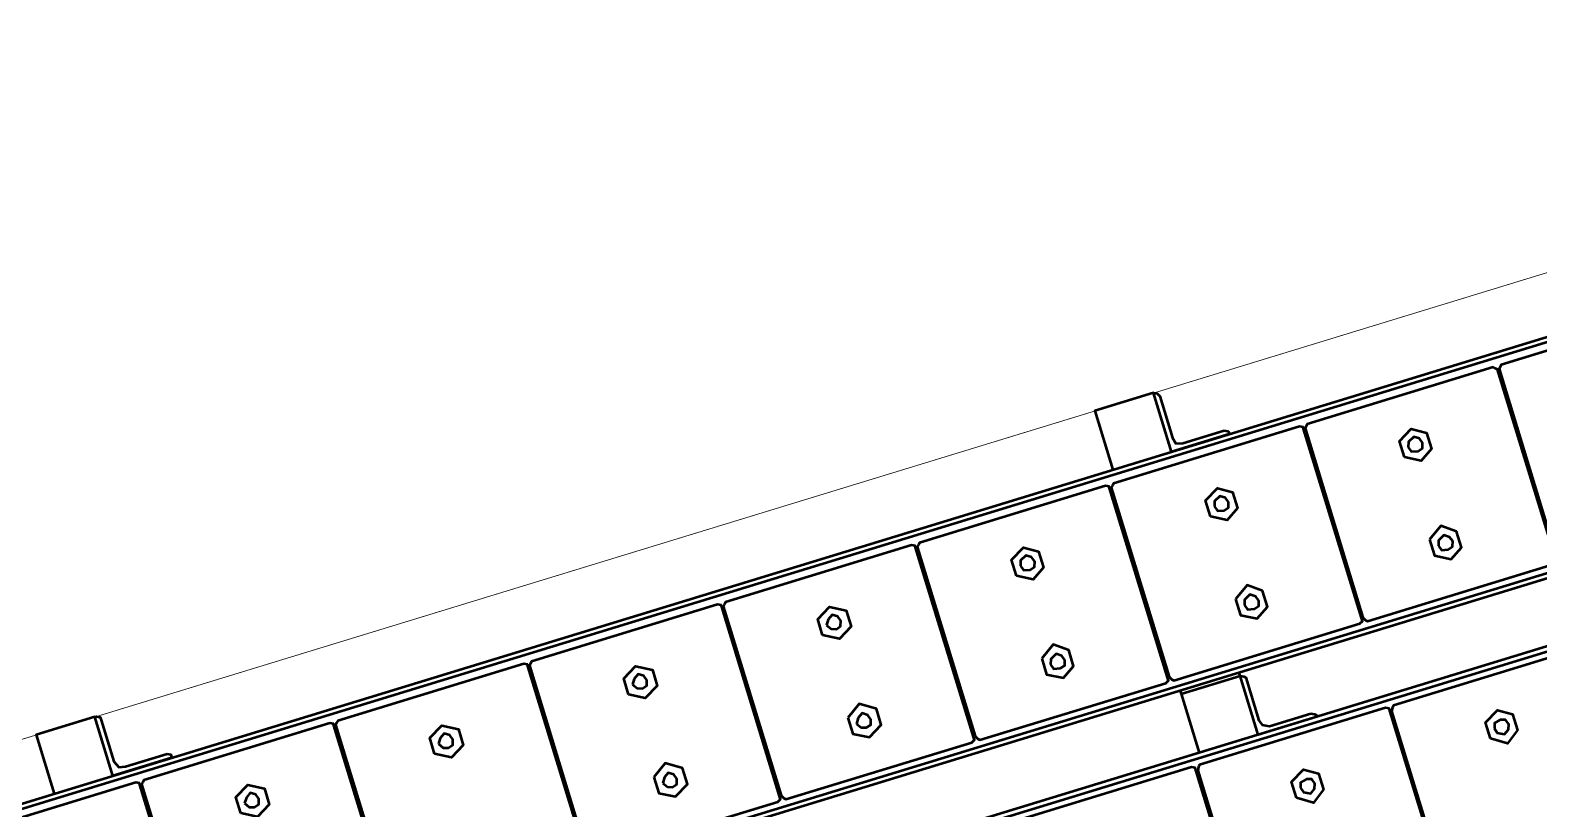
# Model space of a CAD drawing. Header units: inches. Extents: x 543393 to 2689207, y 1841861 to 9121372.
# Drawn here: x 547519.386 to 547520.614, y 1841969.817 to 1841970.451 of the extents above; entities that cross this region are included whole.
import ezdxf

# ---------------------------------------------------------------- set-up
doc = ezdxf.new("R2010")
doc.units = ezdxf.units.IN
doc.header["$MEASUREMENT"] = 0
doc.layers.add('Kich thuoc', color=8, linetype='Continuous', lineweight=18)

# ---------------------------------------------------------------- blocks, each defined once
blk = doc.blocks.new('Dan AC 220')
for points in [[(28.8, 958.9), (3788, 958.9), (3788, 3.9), (28.8, 3.9)], [(28.8, 3.9), (3788.8, 3.9), (3788.8, 958.9), (28.8, 958.9)]]:
    blk.add_lwpolyline(points, close=True)
at = {"lineweight": 50}
for points in [[(928.4, 469.3), (927, 470.6), (925.7, 472), (767.4, 472), (766, 470.6), (764.7, 469.3), (764.7, 308.3), (766, 305.6), (767.4, 304.2), (925.7, 304.2), (927, 305.6), (928.4, 308.3)], [(1093.4, 469.3), (1092, 470.6), (1090.7, 472), (932.4, 472), (929.7, 470.6), (929.7, 469.3), (929.7, 308.3), (929.7, 305.6), (932.4, 304.2), (1090.7, 304.2), (1092, 305.6), (1093.4, 308.3)], [(1258.4, 469.3), (1257.1, 470.6), (1255.7, 472), (1097.5, 472), (1094.8, 470.6), (1094.8, 469.3), (1094.8, 308.3), (1094.8, 305.6), (1097.5, 304.2), (1255.7, 304.2), (1257.1, 305.6), (1258.4, 308.3)], [(858, 352.9), (858, 339.4), (845.9, 332.6), (835, 339.4), (835, 352.9), (845.9, 361)], [(1023.1, 352.9), (1023.1, 339.4), (1010.9, 332.6), (1000.1, 339.4), (1000.1, 352.9), (1010.9, 361)], [(852.6, 346.2), (851.3, 350.2), (845.9, 352.9), (841.8, 350.2), (840.4, 346.2), (841.8, 342.1), (845.9, 340.8), (851.3, 342.1)], [(1017.6, 346.2), (1016.3, 350.2), (1010.9, 352.9), (1006.8, 350.2), (1005.5, 346.2), (1006.8, 342.1), (1010.9, 340.8), (1016.3, 342.1)], [(991.9, 290.7), (989.2, 292.1), (987.9, 293.4), (987.9, 294.8), (1037.9, 294.8), (1037.9, 244.7), (1035.2, 246.1), (1033.9, 247.4), (1033.9, 283.9), (1032.5, 288), (1027.1, 290.7)], [(763.3, 228.5), (762, 231.2), (760.6, 232.5), (602.4, 232.5), (601, 231.2), (599.7, 228.5), (599.7, 67.5), (601, 66.2), (602.4, 64.8), (760.6, 64.8), (762, 66.2), (763.3, 67.5)], [(928.4, 228.5), (927, 231.2), (925.7, 232.5), (767.4, 232.5), (766, 231.2), (764.7, 228.5), (764.7, 67.5), (766, 66.2), (767.4, 64.8), (925.7, 64.8), (927, 66.2), (928.4, 67.5)], [(1093.4, 228.5), (1092, 231.2), (1090.7, 232.5), (932.4, 232.5), (929.7, 231.2), (929.7, 228.5), (929.7, 67.5), (929.7, 66.2), (932.4, 64.8), (1090.7, 64.8), (1092, 66.2), (1093.4, 67.5)], [(1258.4, 228.5), (1257.1, 231.2), (1255.7, 232.5), (1097.5, 232.5), (1094.8, 231.2), (1094.8, 228.5), (1094.8, 67.5), (1094.8, 66.2), (1097.5, 64.8), (1255.7, 64.8), (1257.1, 66.2), (1258.4, 67.5)], [(1423.5, 228.5), (1422.1, 231.2), (1420.8, 232.5), (1262.5, 232.5), (1259.8, 231.2), (1259.8, 228.5), (1259.8, 67.5), (1259.8, 66.2), (1262.5, 64.8), (1420.8, 64.8), (1422.1, 66.2), (1423.5, 67.5)], [(1588.5, 228.5), (1587.1, 231.2), (1585.8, 232.5), (1427.5, 232.5), (1424.8, 231.2), (1424.8, 228.5), (1424.8, 67.5), (1424.8, 66.2), (1427.5, 64.8), (1585.8, 64.8), (1587.1, 66.2), (1588.5, 67.5)], [(1753.5, 228.5), (1752.2, 231.2), (1750.8, 232.5), (1592.5, 232.5), (1589.8, 231.2), (1589.8, 228.5), (1589.8, 67.5), (1589.8, 66.2), (1592.5, 64.8), (1750.8, 64.8), (1752.2, 66.2), (1753.5, 67.5)], [(1918.5, 228.5), (1917.2, 231.2), (1915.8, 232.5), (1757.6, 232.5), (1754.9, 231.2), (1754.9, 228.5), (1754.9, 67.5), (1754.9, 66.2), (1757.6, 64.8), (1915.8, 64.8), (1917.2, 66.2), (1918.5, 67.5)], [(2083.6, 228.5), (2082.2, 231.2), (2080.9, 232.5), (1922.6, 232.5), (1919.9, 231.2), (1919.9, 228.5), (1919.9, 67.5), (1919.9, 66.2), (1922.6, 64.8), (2080.9, 64.8), (2082.2, 66.2), (2083.6, 67.5)], [(928.4, 209.5), (929.7, 209.5)], [(1093.4, 209.5), (1094.8, 209.5)], [(1258.4, 209.5), (1259.8, 209.5)], [(1423.5, 209.5), (1424.8, 209.5)], [(858, 183.8), (858, 197.4), (845.9, 204.1), (835, 197.4), (835, 183.8), (845.9, 175.7)], [(1023.1, 183.8), (1023.1, 197.4), (1010.9, 204.1), (1000.1, 197.4), (1000.1, 183.8), (1010.9, 175.7)], [(1188.1, 183.8), (1188.1, 197.4), (1175.9, 204.1), (1165.1, 197.4), (1165.1, 183.8), (1175.9, 175.7)], [(1353.1, 183.8), (1353.1, 197.4), (1340.9, 204.1), (1328.8, 197.4), (1328.8, 183.8), (1340.9, 175.7)], [(1518.1, 183.8), (1518.1, 197.4), (1506, 204.1), (1493.8, 197.4), (1493.8, 183.8), (1506, 175.7)], [(852.6, 190.6), (851.3, 194.7), (845.9, 196), (841.8, 194.7), (840.4, 190.6), (841.8, 186.5), (845.9, 183.8), (851.3, 186.5)], [(1017.6, 190.6), (1016.3, 194.7), (1010.9, 196), (1006.8, 194.7), (1005.5, 190.6), (1006.8, 186.5), (1010.9, 183.8), (1016.3, 186.5)], [(1182.7, 190.6), (1181.3, 194.7), (1175.9, 196), (1171.9, 194.7), (1170.5, 190.6), (1171.9, 186.5), (1175.9, 183.8), (1181.3, 186.5)], [(1347.7, 190.6), (1345, 194.7), (1340.9, 196), (1336.9, 194.7), (1335.5, 190.6), (1336.9, 186.5), (1340.9, 183.8), (1345, 186.5)], [(1512.7, 190.6), (1510, 194.7), (1506, 196), (1501.9, 194.7), (1500.6, 190.6), (1501.9, 186.5), (1506, 183.8), (1510, 186.5)], [(763.3, 177.1), (764.7, 177.1)], [(928.4, 177.1), (929.7, 177.1)], [(1093.4, 177.1), (1094.8, 177.1)], [(1258.4, 177.1), (1259.8, 177.1)], [(1423.5, 177.1), (1424.8, 177.1)], [(1588.5, 177.1), (1589.8, 177.1)], [(763.3, 139.2), (764.7, 139.2)], [(928.4, 139.2), (929.7, 139.2)], [(1093.4, 139.2), (1094.8, 139.2)], [(1258.4, 139.2), (1259.8, 139.2)], [(1423.5, 139.2), (1424.8, 139.2)], [(1588.5, 139.2), (1589.8, 139.2)], [(763.3, 127), (764.7, 127)], [(928.4, 127), (929.7, 127)], [(1093.4, 127), (1094.8, 127)], [(1258.4, 127), (1259.8, 127)], [(1423.5, 127), (1424.8, 127)], [(1588.5, 127), (1589.8, 127)], [(1753.5, 127), (1754.9, 127)], [(858, 113.5), (858, 100), (845.9, 93.2), (835, 100), (835, 113.5), (845.9, 120.3)], [(852.6, 106.7), (851.3, 110.8), (845.9, 112.2), (841.8, 110.8), (840.4, 106.7), (841.8, 102.7), (845.9, 100), (851.3, 102.7)], [(1023.1, 113.5), (1023.1, 100), (1010.9, 93.2), (1000.1, 100), (1000.1, 113.5), (1010.9, 120.3)], [(1017.6, 106.7), (1016.3, 110.8), (1010.9, 112.2), (1006.8, 110.8), (1005.5, 106.7), (1006.8, 102.7), (1010.9, 100), (1016.3, 102.7)], [(1188.1, 113.5), (1188.1, 100), (1175.9, 93.2), (1165.1, 100), (1165.1, 113.5), (1175.9, 120.3)], [(1182.7, 106.7), (1181.3, 110.8), (1175.9, 112.2), (1171.9, 110.8), (1170.5, 106.7), (1171.9, 102.7), (1175.9, 100), (1181.3, 102.7)], [(1353.1, 113.5), (1353.1, 100), (1340.9, 93.2), (1328.8, 100), (1328.8, 113.5), (1340.9, 120.3)], [(1347.7, 106.7), (1345, 110.8), (1340.9, 112.2), (1336.9, 110.8), (1335.5, 106.7), (1336.9, 102.7), (1340.9, 100), (1345, 102.7)], [(1518.1, 113.5), (1518.1, 100), (1506, 93.2), (1493.8, 100), (1493.8, 113.5), (1506, 120.3)], [(1512.7, 106.7), (1510, 110.8), (1506, 112.2), (1501.9, 110.8), (1500.6, 106.7), (1501.9, 102.7), (1506, 100), (1510, 102.7)], [(1683.2, 113.5), (1683.2, 100), (1671, 93.2), (1658.8, 100), (1658.8, 113.5), (1671, 120.3)], [(1677.8, 106.7), (1675.1, 110.8), (1671, 112.2), (1666.9, 110.8), (1665.6, 106.7), (1666.9, 102.7), (1671, 100), (1675.1, 102.7)], [(1848.2, 113.5), (1848.2, 100), (1836, 93.2), (1823.9, 100), (1823.9, 113.5), (1836, 120.3)], [(1842.8, 106.7), (1840.1, 110.8), (1836, 112.2), (1832, 110.8), (1830.6, 106.7), (1832, 102.7), (1836, 100), (1840.1, 102.7)], [(991.9, 49.9), (989.2, 51.3), (987.9, 54), (1037.9, 54), (1037.9, 3.9), (1035.2, 5.3), (1033.9, 8), (1033.9, 43.2), (1032.5, 48.6), (1027.1, 49.9)], [(1891.5, 49.9), (1888.8, 51.3), (1888.8, 54), (1938.8, 54), (1938.8, 3.9), (1937.5, 3.9), (1934.8, 5.3), (1934.8, 8), (1934.8, 43.2), (1932.1, 48.6), (1926.7, 49.9)]]:
    blk.add_lwpolyline(points, close=True, dxfattribs=at)
for points in [[(929.7, 390.8), (928.4, 390.8)], [(929.7, 389.5), (928.4, 389.5)], [(929.7, 385.4), (928.4, 385.4)], [(929.7, 384), (928.4, 384), (929.7, 384)], [(929.7, 380), (928.4, 380)], [(929.7, 378.6), (928.4, 378.6)], [(929.7, 373.2), (928.4, 373.2)], [(929.7, 371.9), (928.4, 371.9), (929.7, 371.9)], [(929.7, 367.8), (928.4, 367.8)], [(929.7, 366.5), (928.4, 366.5)], [(929.7, 362.4), (928.4, 362.4), (929.7, 362.4)], [(929.7, 361), (928.4, 361)], [(3732.5, 344.8), (3788, 344.8), (3788, 340.8), (3788, 305.6), (3788, 298.8), (28.8, 298.8), (28.8, 294.8), (28.8, 3.9), (78.9, 3.9), (78.9, 294.8)], [(929.7, 344.8), (928.4, 344.8)], [(28.8, 294.8), (3788, 294.8)], [(1088, 244.7), (1088, 294.8)], [(78.9, 242), (3737.9, 242)], [(78.9, 238), (3737.9, 238)], [(1088, 242), (1088, 244.7), (1037.9, 244.7), (1037.9, 242)], [(929.7, 216.3), (928.4, 216.3)], [(929.7, 215), (928.4, 215)], [(929.7, 212.3), (928.4, 212.3)], [(929.7, 210.9), (928.4, 210.9)], [(1094.8, 216.3), (1093.4, 216.3)], [(1094.8, 215), (1093.4, 215)], [(1094.8, 212.3), (1093.4, 212.3)], [(1094.8, 210.9), (1093.4, 210.9)], [(1259.8, 216.3), (1258.4, 216.3)], [(1259.8, 215), (1258.4, 215)], [(1259.8, 212.3), (1258.4, 212.3)], [(1259.8, 210.9), (1258.4, 210.9)], [(1424.8, 216.3), (1423.5, 216.3)], [(1424.8, 215), (1423.5, 215)], [(1424.8, 212.3), (1423.5, 212.3)], [(1424.8, 210.9), (1423.5, 210.9)], [(929.7, 204.1), (928.4, 204.1)], [(929.7, 202.8), (928.4, 202.8), (929.7, 202.8)], [(929.7, 198.7), (928.4, 198.7)], [(1094.8, 204.1), (1093.4, 204.1)], [(1094.8, 202.8), (1093.4, 202.8), (1094.8, 202.8)], [(1094.8, 198.7), (1093.4, 198.7)], [(1259.8, 204.1), (1258.4, 204.1)], [(1259.8, 202.8), (1258.4, 202.8), (1259.8, 202.8)], [(1259.8, 198.7), (1258.4, 198.7)], [(1424.8, 204.1), (1423.5, 204.1)], [(1424.8, 202.8), (1423.5, 202.8), (1424.8, 202.8)], [(1424.8, 198.7), (1423.5, 198.7)], [(929.7, 194.7), (928.4, 194.7)], [(929.7, 194.7), (928.4, 194.7), (929.7, 194.7)], [(929.7, 190.6), (928.4, 190.6), (929.7, 190.6)], [(929.7, 189.3), (928.4, 189.3)], [(1094.8, 194.7), (1093.4, 194.7)], [(1094.8, 194.7), (1093.4, 194.7), (1094.8, 194.7)], [(1094.8, 190.6), (1093.4, 190.6), (1094.8, 190.6)], [(1094.8, 189.3), (1093.4, 189.3)], [(1259.8, 194.7), (1258.4, 194.7)], [(1259.8, 194.7), (1258.4, 194.7), (1259.8, 194.7)], [(1259.8, 190.6), (1258.4, 190.6), (1259.8, 190.6)], [(1259.8, 189.3), (1258.4, 189.3)], [(1424.8, 194.7), (1423.5, 194.7)], [(1424.8, 194.7), (1423.5, 194.7), (1424.8, 194.7)], [(1424.8, 190.6), (1423.5, 190.6), (1424.8, 190.6)], [(1424.8, 189.3), (1423.5, 189.3)], [(764.7, 174.4), (763.3, 174.4)], [(929.7, 183.8), (928.4, 183.8)], [(929.7, 182.5), (928.4, 182.5)], [(929.7, 174.4), (928.4, 174.4)], [(1094.8, 183.8), (1093.4, 183.8)], [(1094.8, 182.5), (1093.4, 182.5)], [(1094.8, 174.4), (1093.4, 174.4)], [(1259.8, 183.8), (1258.4, 183.8)], [(1259.8, 182.5), (1258.4, 182.5)], [(1259.8, 174.4), (1258.4, 174.4)], [(1424.8, 183.8), (1423.5, 183.8)], [(1424.8, 182.5), (1423.5, 182.5)], [(1424.8, 174.4), (1423.5, 174.4)], [(1589.8, 183.8), (1588.5, 183.8)], [(1589.8, 182.5), (1588.5, 182.5)], [(1589.8, 174.4), (1588.5, 174.4)], [(764.7, 169), (763.3, 169)], [(764.7, 164.9), (763.3, 164.9)], [(764.7, 163.6), (763.3, 163.6)], [(764.7, 162.2), (763.3, 162.2), (764.7, 162.2)], [(929.7, 169), (928.4, 169)], [(929.7, 164.9), (928.4, 164.9)], [(929.7, 163.6), (928.4, 163.6)], [(929.7, 162.2), (928.4, 162.2), (929.7, 162.2)], [(1094.8, 169), (1093.4, 169)], [(1094.8, 164.9), (1093.4, 164.9)], [(1094.8, 163.6), (1093.4, 163.6)], [(1094.8, 162.2), (1093.4, 162.2), (1094.8, 162.2)], [(1259.8, 169), (1258.4, 169)], [(1259.8, 164.9), (1258.4, 164.9)], [(1259.8, 163.6), (1258.4, 163.6)], [(1259.8, 162.2), (1258.4, 162.2), (1259.8, 162.2)], [(1424.8, 169), (1423.5, 169)], [(1424.8, 164.9), (1423.5, 164.9)], [(1424.8, 163.6), (1423.5, 163.6)], [(1424.8, 162.2), (1423.5, 162.2), (1424.8, 162.2)], [(1589.8, 169), (1588.5, 169)], [(1589.8, 164.9), (1588.5, 164.9)], [(1589.8, 163.6), (1588.5, 163.6)], [(1589.8, 162.2), (1588.5, 162.2), (1589.8, 162.2)], [(764.7, 158.1), (763.3, 158.1)], [(764.7, 156.8), (763.3, 156.8), (764.7, 156.8)], [(764.7, 152.7), (763.3, 152.7)], [(764.7, 150), (763.3, 150), (764.7, 150)], [(929.7, 158.1), (928.4, 158.1)], [(929.7, 156.8), (928.4, 156.8), (929.7, 156.8)], [(929.7, 152.7), (928.4, 152.7)], [(929.7, 150), (928.4, 150), (929.7, 150)], [(1094.8, 158.1), (1093.4, 158.1)], [(1094.8, 156.8), (1093.4, 156.8), (1094.8, 156.8)], [(1094.8, 152.7), (1093.4, 152.7)], [(1094.8, 150), (1093.4, 150), (1094.8, 150)], [(1259.8, 158.1), (1258.4, 158.1)], [(1259.8, 156.8), (1258.4, 156.8), (1259.8, 156.8)], [(1259.8, 152.7), (1258.4, 152.7)], [(1259.8, 150), (1258.4, 150), (1259.8, 150)], [(1424.8, 158.1), (1423.5, 158.1)], [(1424.8, 156.8), (1423.5, 156.8), (1424.8, 156.8)], [(1424.8, 152.7), (1423.5, 152.7)], [(1424.8, 150), (1423.5, 150), (1424.8, 150)], [(1589.8, 158.1), (1588.5, 158.1)], [(1589.8, 156.8), (1588.5, 156.8), (1589.8, 156.8)], [(1589.8, 152.7), (1588.5, 152.7)], [(1589.8, 150), (1588.5, 150), (1589.8, 150)], [(764.7, 146), (763.3, 146)], [(764.7, 144.6), (763.3, 144.6)], [(764.7, 143.3), (763.3, 143.3)], [(929.7, 146), (928.4, 146)], [(929.7, 144.6), (928.4, 144.6)], [(929.7, 143.3), (928.4, 143.3)], [(1094.8, 146), (1093.4, 146)], [(1094.8, 144.6), (1093.4, 144.6)], [(1094.8, 143.3), (1093.4, 143.3)], [(1259.8, 146), (1258.4, 146)], [(1259.8, 144.6), (1258.4, 144.6)], [(1259.8, 143.3), (1258.4, 143.3)], [(1424.8, 146), (1423.5, 146)], [(1424.8, 144.6), (1423.5, 144.6)], [(1424.8, 143.3), (1423.5, 143.3)], [(1589.8, 146), (1588.5, 146)], [(1589.8, 144.6), (1588.5, 144.6)], [(1589.8, 143.3), (1588.5, 143.3)], [(764.7, 133.8), (763.3, 133.8)], [(764.7, 132.4), (763.3, 132.4)], [(764.7, 131.1), (763.3, 131.1)], [(764.7, 123), (763.3, 123), (764.7, 123)], [(929.7, 133.8), (928.4, 133.8)], [(929.7, 132.4), (928.4, 132.4)], [(929.7, 131.1), (928.4, 131.1)], [(929.7, 123), (928.4, 123), (929.7, 123)], [(1094.8, 133.8), (1093.4, 133.8)], [(1094.8, 132.4), (1093.4, 132.4)], [(1094.8, 131.1), (1093.4, 131.1)], [(1094.8, 123), (1093.4, 123), (1094.8, 123)], [(1259.8, 133.8), (1258.4, 133.8)], [(1259.8, 132.4), (1258.4, 132.4)], [(1259.8, 131.1), (1258.4, 131.1)], [(1259.8, 123), (1258.4, 123), (1259.8, 123)], [(1424.8, 133.8), (1423.5, 133.8)], [(1424.8, 132.4), (1423.5, 132.4)], [(1424.8, 131.1), (1423.5, 131.1)], [(1424.8, 123), (1423.5, 123), (1424.8, 123)], [(1589.8, 133.8), (1588.5, 133.8)], [(1589.8, 132.4), (1588.5, 132.4)], [(1589.8, 131.1), (1588.5, 131.1)], [(1589.8, 123), (1588.5, 123), (1589.8, 123)], [(1754.9, 133.8), (1753.5, 133.8)], [(1754.9, 132.4), (1753.5, 132.4)], [(1754.9, 131.1), (1753.5, 131.1)], [(1754.9, 123), (1753.5, 123), (1754.9, 123)], [(764.7, 121.6), (763.3, 121.6)], [(929.7, 121.6), (928.4, 121.6)], [(1094.8, 121.6), (1093.4, 121.6)], [(1259.8, 121.6), (1258.4, 121.6)], [(1424.8, 121.6), (1423.5, 121.6)], [(1589.8, 121.6), (1588.5, 121.6)], [(1754.9, 121.6), (1753.5, 121.6)], [(764.7, 104), (763.3, 104)], [(929.7, 104), (928.4, 104)], [(1094.8, 104), (1093.4, 104)], [(1259.8, 104), (1258.4, 104)], [(1424.8, 104), (1423.5, 104)], [(1589.8, 104), (1588.5, 104)], [(1754.9, 104), (1753.5, 104)], [(3737.9, 58), (78.9, 58)], [(3687.9, 54), (128.9, 54)], [(1037.9, 3.9), (1088, 3.9), (1088, 54)], [(1938.8, 3.9), (1988.9, 3.9), (1988.9, 54)]]:
    blk.add_lwpolyline(points, dxfattribs=at)
blk = doc.blocks.new('NDK1')
blk.add_blockref('Dan AC 220', (240604.4, 54957.5))

msp = doc.modelspace()

# ---------------------------------------------------------------- block references
at = {"layer": 'Kich thuoc', "xscale": 0.001, "yscale": 0.001, "zscale": 0.001, "rotation": 197.0123114188912}
msp.add_blockref('NDK1', (547735.2883, 1842093.4113), dxfattribs=at)

doc.saveas('drawing.dxf')
